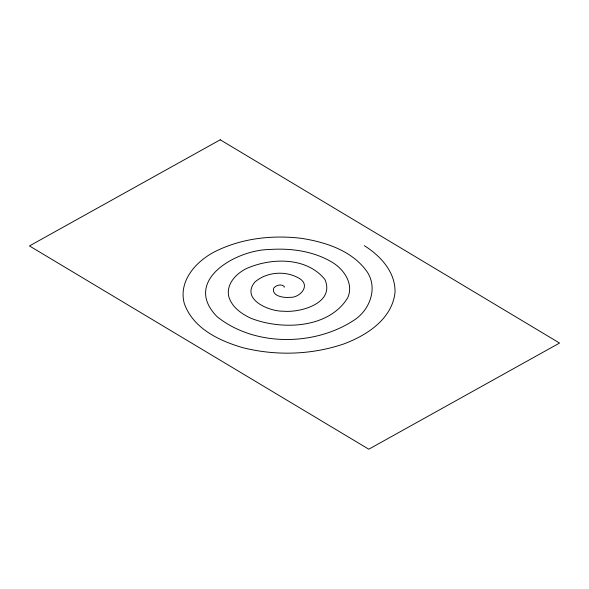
<?xml version="1.0" encoding="UTF-8"?>
<svg xmlns="http://www.w3.org/2000/svg" width="589" height="589" viewBox="0 0 589 589"><rect width="100%" height="100%" fill="white"/><g stroke="black" fill="none" stroke-linecap="round" stroke-linejoin="round"><path stroke-width="0.88" d="M284.148 287.285L284.318 286.438C281.432 283.684 275.954 285.098 273.694 288.102C271.374 296.23 284.031 298.027 289.744 297.32C299.322 298.167 310.801 286.18 300.184 278.958C286.674 270.299 266.876 271.485 254.787 282.146C240.526 299.617 269.526 311.537 283.338 311.206C300.596 312.803 335.038 303.232 324.988 279.598C306.854 256.775 271.073 257.599 246.452 268.555C236.196 273.613 226.147 283.913 228.701 296.274C231.646 306.943 241.269 313.76 250.818 318.222C281.343 330.289 328.853 328.75 347.709 297.798C353.96 283.905 344.057 269.379 332.255 262.319C313.407 251.01 290.775 247.998 269.151 249.522C236.432 249.92 181.758 280.519 216.988 316.587C254.875 347.164 316.079 346.251 355.587 319.157C370.378 308.577 377.829 287.388 366.888 271.455C351.979 250.619 325.923 242.219 301.671 238.368C272.096 234.783 241.151 238.273 214.389 251.915C195.953 261.487 178.364 281.027 184.224 303.254C192.927 328.441 219.402 340.943 243.309 347.812C276.182 355.94 311.286 354.909 343.424 344.079C366.645 335.472 392.149 319.179 395.028 292.306C395.514 271.993 380.531 255.847 364.319 245.672M220.227 139.792L29.45 245.937L368.78 449.208L559.55 343.056L220.227 139.792"/></g></svg>
